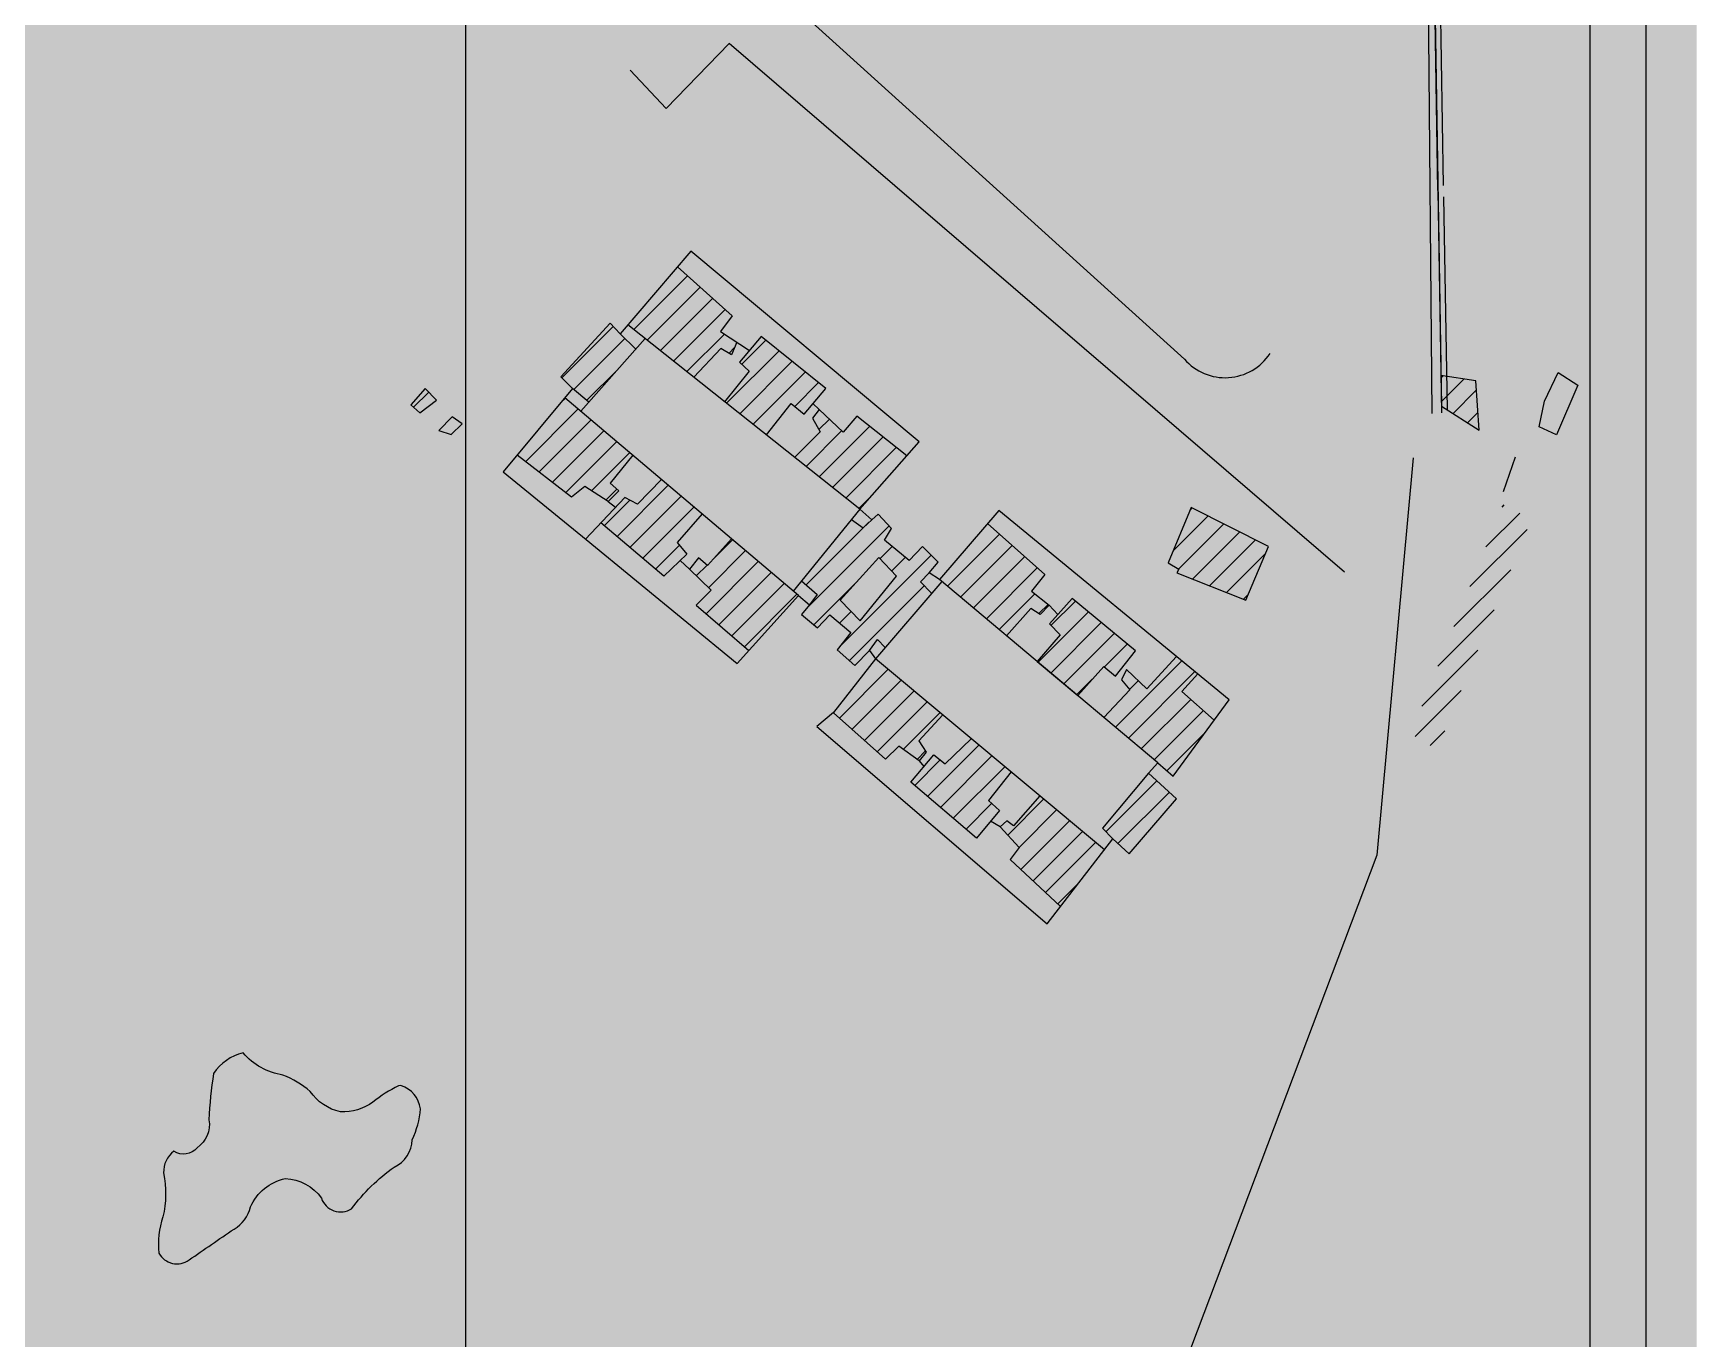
# Model space of a CAD drawing. Header units: millimetres. Extents: x 709 to 3952, y 378 to 2394.
# Drawn here: x 2922.5 to 3218.5, y 1077.9 to 1310.1 of the extents above; entities that cross this region are included whole.
import ezdxf

# ---------------------------------------------------------------- set-up
doc = ezdxf.new("R2010")
doc.units = ezdxf.units.MM
doc.layers.add('BAS', color=252, linetype='Continuous')

# ---------------------------------------------------------------- blocks, each defined once
blk = doc.blocks.new('*X182')
at = {"color": 0}
for p, q in [((613.98, 172.75), (614.18, 172.95)), ((614.02, 170.66), (616.02, 172.66)), ((615.06, 169.58), (617.14, 171.66)), ((616.35, 168.76), (617.28, 169.68))]:
    blk.add_line(p, q, dxfattribs=at)
blk = doc.blocks.new('*X181')
at = {"color": 0}
for p, q in [((618, 157.68), (621.03, 160.7)), ((619.44, 161.23), (619.64, 161.44)), ((616.57, 154.13), (621.68, 159.23)), ((615.14, 150.57), (620.21, 155.64)), ((613.71, 147.02), (618.74, 152.05)), ((612.28, 143.47), (617.27, 148.45)), ((611.67, 140.74), (615.79, 144.86)), ((613.01, 139.95), (614.32, 141.27))]:
    blk.add_line(p, q, dxfattribs=at)
blk = doc.blocks.new('*X180')
at = {"color": 0}
for p, q in [((590.08, 157.33), (593.2, 160.45)), ((591.59, 160.96), (591.78, 161.16)), ((590.56, 155.69), (594.61, 159.74)), ((591.8, 154.81), (596.02, 159.03)), ((593.32, 154.21), (597.43, 158.32)), ((594.84, 153.6), (598.34, 157.11)), ((596.36, 153), (596.79, 153.43))]:
    blk.add_line(p, q, dxfattribs=at)
blk = doc.blocks.new('*X179')
at = {"color": 0}
for p, q in [((584.94, 141.58), (590.86, 147.51)), ((586.09, 140.61), (592.03, 146.55)), ((586.18, 144.94), (586.97, 145.73)), ((587.24, 139.65), (591.65, 144.05)), ((588.4, 138.68), (592.78, 143.06)), ((589.53, 137.69), (592.91, 141.07))]:
    blk.add_line(p, q, dxfattribs=at)
blk = doc.blocks.new('*X178')
at = {"color": 0}
for p, q in [((578.02, 147.39), (582.51, 151.88)), ((579.17, 150.67), (581.35, 152.84)), ((579.17, 146.42), (583.66, 150.92)), ((580.32, 145.45), (584.82, 149.95)), ((583.95, 146.96), (585.98, 148.99)), ((581.48, 144.49), (582.85, 145.86))]:
    blk.add_line(p, q, dxfattribs=at)
blk = doc.blocks.new('*X177')
at = {"color": 0}
for p, q in [((569.95, 154.17), (574.58, 158.8)), ((571.1, 153.2), (575.7, 157.8)), ((572.25, 152.23), (576.82, 156.8)), ((573.41, 151.26), (577.94, 155.8)), ((574.56, 150.29), (577.74, 153.48)), ((578.1, 151.72), (578.94, 152.55))]:
    blk.add_line(p, q, dxfattribs=at)
blk = doc.blocks.new('*X176')
at = {"color": 0}
for p, q in [((541.94, 177.08), (546.74, 181.88)), ((543.12, 176.14), (547.86, 180.87)), ((544.31, 175.2), (548.98, 179.87)), ((545.49, 174.26), (550.1, 178.86)), ((546.67, 173.32), (550.02, 176.67)), ((550.42, 174.95), (550.94, 175.46))]:
    blk.add_line(p, q, dxfattribs=at)
blk = doc.blocks.new('*X175')
at = {"color": 0}
for p, q in [((551.57, 173.98), (553.73, 176.13)), ((550.21, 170.5), (554.9, 175.18)), ((551.4, 169.56), (556.07, 174.24)), ((552.58, 168.62), (557.25, 173.29)), ((556.31, 170.22), (558.42, 172.34)), ((553.76, 167.68), (553.83, 167.75))]:
    blk.add_line(p, q, dxfattribs=at)
blk = doc.blocks.new('*X174')
at = {"color": 0}
for p, q in [((557.31, 164.86), (560.5, 168.06)), ((558.46, 168.14), (559.4, 169.07)), ((558.49, 163.92), (563, 168.44)), ((559.67, 162.98), (564.19, 167.5)), ((560.85, 162.04), (565.37, 166.56)), ((562.03, 161.1), (563.21, 162.28))]:
    blk.add_line(p, q, dxfattribs=at)
blk = doc.blocks.new('*X173')
at = {"color": 0}
for p, q in [((557.29, 152.12), (564.73, 159.56)), ((557.33, 154.28), (562.92, 159.87)), ((563.91, 156.62), (565.01, 157.71)), ((560.29, 148.75), (568.48, 156.94)), ((564.94, 155.52), (566.18, 156.76)), ((558.01, 150.72), (561.68, 154.39)), ((561.19, 147.53), (567.87, 154.21)), ((560.3, 150.88), (561.33, 151.91))]:
    blk.add_line(p, q, dxfattribs=at)
blk = doc.blocks.new('*X172')
at = {"color": 0}
for p, q in [((549.04, 156.6), (550.76, 158.31)), ((547.52, 155.08), (548.49, 156.05)), ((548.39, 151.71), (553.05, 156.37)), ((548.6, 154.03), (551.91, 157.34)), ((549.53, 150.73), (554.2, 155.4)), ((550.68, 149.75), (555.35, 154.42)), ((551.82, 148.77), (556.5, 153.45))]:
    blk.add_line(p, q, dxfattribs=at)
blk = doc.blocks.new('*X171')
at = {"color": 0}
for p, q in [((539.29, 159.57), (541.58, 161.86)), ((540.44, 158.6), (545.01, 163.18)), ((541.59, 157.63), (546.16, 162.2)), ((542.74, 156.66), (547.31, 161.23)), ((543.89, 155.69), (546.02, 157.82))]:
    blk.add_line(p, q, dxfattribs=at)
blk = doc.blocks.new('*X170')
at = {"color": 0}
for p, q in [((535.41, 170.54), (535.83, 170.96)), ((532.27, 165.28), (536.97, 169.99)), ((533.46, 164.35), (538.12, 169.01)), ((534.66, 163.43), (539.27, 168.04)), ((535.85, 162.5), (540.42, 167.07)), ((538.16, 162.69), (541.57, 166.1)), ((539.45, 161.85), (540.43, 162.84))]:
    blk.add_line(p, q, dxfattribs=at)
blk = doc.blocks.new('*X169')
at = {"color": 0}
blk.add_line((522.28, 170.14), (523.63, 171.49), dxfattribs=at)
blk = doc.blocks.new('*X168')
at = {"color": 0}
for p, q in [((535.51, 172.77), (540.09, 177.35)), ((536.58, 171.72), (541.14, 176.27)), ((537.73, 170.74), (540.53, 173.55))]:
    blk.add_line(p, q, dxfattribs=at)
blk = doc.blocks.new('*X167')
at = {"color": 0}
for p, q in [((584.1, 132.26), (588.63, 136.79)), ((585.18, 131.22), (589.74, 135.78))]:
    blk.add_line(p, q, dxfattribs=at)
blk = doc.blocks.new('*X166')
at = {"color": 0}
for p, q in [((575.32, 131.96), (578.52, 135.16)), ((576.34, 130.86), (579.67, 134.2)), ((576.49, 128.89), (580.83, 133.23)), ((577.58, 127.86), (581.99, 132.27)), ((578.68, 126.84), (583.14, 131.3)), ((579.78, 125.81), (581.72, 127.76))]:
    blk.add_line(p, q, dxfattribs=at)
blk = doc.blocks.new('*X165')
at = {"color": 0}
for p, q in [((560.29, 142.39), (564.65, 146.75)), ((561.41, 141.39), (565.8, 145.78)), ((562.53, 140.39), (566.96, 144.82)), ((563.65, 139.39), (568.12, 143.85)), ((565.98, 139.6), (569.27, 142.89)), ((567.22, 138.71), (567.97, 139.46))]:
    blk.add_line(p, q, dxfattribs=at)
blk = doc.blocks.new('*X164')
at = {"color": 0}
for p, q in [((568.16, 135.41), (572.74, 139.99)), ((567.01, 136.38), (569.29, 138.67)), ((569.3, 134.43), (573.89, 139.02)), ((570.45, 133.46), (575.05, 138.06)), ((571.6, 132.48), (573.88, 134.77))]:
    blk.add_line(p, q, dxfattribs=at)

msp = doc.modelspace()

# ---------------------------------------------------------------- hatches: boundary and pattern name
at = {"layer": 'BAS', "true_color": 0xc7c8ca, "transparency": 33554513}
h = msp.add_hatch(color=9, dxfattribs=at)
h.dxf.hatch_style = 1
h.paths.add_polyline_path([(735.07, 2394.13), (735.07, 400.97), (3218.5, 400.97), (3218.5, 2394.13)])
h.paths.add_polyline_path([(1826.32, 1353.24), (2408.56, 1353.24), (2408.56, 918.34), (1826.32, 918.34)], flags=16)

# ---------------------------------------------------------------- linework, layer by layer
at = {"layer": 'BAS'}
for p, q in [((3169.63, 1434.37), (3171.39, 1242.46)), ((3169.98, 1432.7), (3173.08, 1243.75)), ((3172.45, 1282.13), (3171.76, 1324.2)), ((3173.43, 1283.04), (3172.78, 1323.07)), ((3172.45, 1282.13), (3173.1, 1242.56)), ((3173.47, 1281.03), (3174.09, 1243.11))]:
    msp.add_line(p, q, dxfattribs=at)
msp.add_lwpolyline([(726.02, 2394.13), (3209.45, 2394.13), (3209.45, 400.97), (726.02, 400.97)], close=True, dxfattribs=at)
at = {"layer": 'BAS', "flags": 128}
for points in [[(2999.51, 952.38), (2999.51, 2152.38)], [(3199.51, 952.38), (3199.51, 2152.38)], [(3155.83, 1214.24), (3046.34, 1308.28), (3035.12, 1296.73), (3028.76, 1303.55)], [(3037.17, 1268.57), (3046.88, 1259.86), (3044.84, 1257.03), (3049.96, 1253.69)], [(3069.61, 1225.43), (3028.33, 1258.24)], [(3031.41, 1255.8), (3019.97, 1242.87)], [(3029.74, 1253.92), (3026.94, 1256.61)], [(3047.74, 1255.13), (3046.76, 1252.89), (3044.9, 1254), (3040.05, 1248.93)], [(3052.97, 1238.65), (3057.41, 1244.26), (3059.68, 1242.37), (3063.55, 1246.91), (3052.07, 1256.17), (3048.18, 1251.6), (3049.92, 1250.01), (3045.55, 1244.56)], [(3021.38, 1244.47), (3018.49, 1246.91)], [(3058.68, 1210.08), (3017.13, 1245.28)], [(3077.99, 1234.95), (3069.09, 1242), (3066.66, 1239.17), (3062.36, 1243.15), (3061.19, 1241.61), (3062.53, 1239.2), (3058, 1234.66)], [(3062.36, 1243.15), (3061.27, 1244.24)], [(3029.2, 1235.05), (3025.21, 1230.09), (3026.74, 1228.71), (3024.83, 1226.8), (3020.67, 1229.5), (3018.28, 1227.56), (3008.62, 1235.06)], [(3168.04, 1234.6), (3161.57, 1163.91), (3081.61, 951.97)], [(3186.18, 1234.71), (3184.09, 1228.5)], [(3034.32, 1230.71), (3030.05, 1226.31), (3027.8, 1227.54), (3020.77, 1220.13)], [(3024.83, 1226.8), (3026.16, 1225.81)], [(3069.61, 1225.43), (3057.74, 1210.88)], [(3041.55, 1224.59), (3037.09, 1219.54), (3038.82, 1217.42), (3034.73, 1213.54), (3023.51, 1223.01)], [(3068.12, 1223.61), (3070.17, 1222.15)], [(3070.17, 1222.15), (3071.73, 1223.57)], [(3092.31, 1222.88), (3102.49, 1213.8), (3100.12, 1210.85), (3103.31, 1208.39), (3101.69, 1206.71), (3100.01, 1207.76), (3095.71, 1202.93)], [(3046.78, 1220.16), (3042.52, 1215.43), (3040.9, 1216.81), (3039.28, 1214.78), (3043.14, 1211.01), (3040.47, 1208.36), (3049.87, 1200.31)], [(3039.28, 1214.78), (3037.64, 1216.3)], [(3081.93, 1214.11), (3080.4, 1212.52), (3082.38, 1210.5)], [(3059.23, 1212.7), (3062.04, 1210.28), (3060.63, 1208.43)], [(3084.19, 1212.6), (3072.39, 1198.84)], [(3122.62, 1180.34), (3083.79, 1212.94)], [(3103.31, 1208.39), (3104.83, 1206.72)], [(3071.34, 1200.31), (3072.72, 1202.25), (3074.09, 1200.82)], [(3113.12, 1164.81), (3072.39, 1198.84)], [(3125.93, 1199.26), (3120.64, 1193.47), (3117.05, 1196.94), (3116.15, 1195.08), (3117.62, 1193.29), (3113.04, 1188.38)], [(3129.76, 1196.12), (3126.87, 1192.98), (3132.66, 1187.9)], [(3084.37, 1188.84), (3080.08, 1184.24), (3081.4, 1182.24), (3080.15, 1180.67), (3076.54, 1183.26), (3074.15, 1180.96), (3064.9, 1189.23)], [(3096.5, 1178.71), (3092.47, 1173.6), (3094.47, 1171.83), (3090.37, 1166.94), (3078.66, 1176.89), (3082.77, 1181.75), (3084.77, 1180.16), (3089.44, 1184.61)], [(3080.15, 1180.67), (3080.99, 1179.65)], [(3120.97, 1178.48), (3112.76, 1168.72), (3114.64, 1166.78)], [(3101.62, 1174.43), (3096.97, 1169.08), (3095.76, 1170.01), (3094.6, 1168.92), (3097.98, 1165.25), (3096.36, 1163.12), (3105.31, 1154.75)], [(3094.6, 1168.92), (3092.87, 1169.93)]]:
    msp.add_lwpolyline(points, dxfattribs=at)
msp.add_lwpolyline([(3135.84, 1495.84), (3164.66, 1469.17), (3109.42, 1405.97), (3072.89, 1362), (3050.89, 1335.25), (3061.5, 1325.37), (3054.23, 1318.34), (3127.34, 1252.13, 0.496208), (3142.58, 1253.14, -1.466152)], format="xyb", dxfattribs=at)
for points in [[(3135.32, 1191.54), (3094.33, 1225.23), (3083.79, 1212.94), (3081.93, 1214.11), (3083.54, 1216), (3080.75, 1218.81), (3078.41, 1216.34), (3074.02, 1219.9), (3075.25, 1222.03), (3072.84, 1224.54), (3071.73, 1223.57), (3069.61, 1225.43), (3080.15, 1237.4), (3039.55, 1271.35), (3026.94, 1256.61), (3025.17, 1258.52), (3016.4, 1249), (3018.49, 1246.91), (3006.14, 1232.08), (3020.89, 1220.03), (3047.78, 1198), (3058.68, 1210.08), (3060.63, 1208.43), (3059.25, 1206.69), (3062.05, 1204.36), (3064.29, 1206.62), (3067.98, 1203.51), (3065.55, 1200.41), (3068.73, 1197.65), (3071.34, 1200.31), (3072.39, 1198.84), (3064.93, 1189.26), (3061.97, 1186.79), (3102.95, 1151.7), (3114.64, 1166.78), (3117.53, 1164.11), (3125.92, 1173.93), (3120.97, 1178.48), (3122.62, 1180.34), (3125.36, 1177.94)], [(3179.79, 1239.5), (3179.17, 1248.27), (3172.99, 1249.23), (3173.08, 1243.75)], [(3193.84, 1249.73), (3197.33, 1247.48), (3193.55, 1238.66), (3190.47, 1240.08), (3191.43, 1244.65)], [(2992.25, 1246.91), (2989.73, 1243.99), (2991.32, 1242.56), (2994.31, 1244.85)], [(2997.08, 1241.86), (2994.68, 1239.44), (2996.9, 1238.74), (2998.88, 1240.6)], [(3142.34, 1218.83), (3128.56, 1225.76), (3124.44, 1215.88), (3126.33, 1214.77), (3126, 1214.12), (3138.28, 1209.24)], [(3076.1, 1213.51), (3072.98, 1216.85), (3066.1, 1209.25), (3069.66, 1205.57)], [(3108.38, 1192.29), (3112.99, 1197.48), (3115.08, 1195.74), (3118.62, 1200.23), (3107.36, 1209.58), (3103.34, 1205.04), (3105.23, 1203.06), (3101.14, 1198.37)]]:
    msp.add_lwpolyline(points, close=True, dxfattribs=at)
msp.add_lwpolyline([(2987.55, 1122.84, 0.059876), (2982.99, 1119.97, -0.170993), (2977.22, 1118.24, -0.19973), (2971.82, 1121.87, 0.08571), (2966.97, 1124.76, -0.174926), (2959.88, 1128.7, 0.192325), (2954.63, 1125.06, 0.027505), (2953.8, 1116.82, -0.297718), (2951.68, 1111.85, -0.387041), (2947.58, 1111.23, 0.245082), (2945.74, 1107.36, -0.107781), (2945.62, 1099.53, 0.113153), (2944.91, 1093.09, 0.45537), (2950.27, 1091.89, -0.00077), (2958.27, 1097.38, 0.205228), (2961.18, 1101.3, -0.238139), (2967.39, 1106.36, -0.237135), (2973.8, 1102.86, 0.480643), (2979.19, 1100.98, -0.079447), (2986.78, 1108.4, 0.287696), (2989.97, 1113.27, 0.092719), (2991.43, 1118.75, 0.294521), (2987.97, 1122.9)], format="xyb", close=True, dxfattribs=at)

# ---------------------------------------------------------------- block references
at = {"layer": 'BAS', "xscale": 1.993215441703796, "yscale": 1.993215441703796, "zscale": 1.993215442474826}
for name in ['*X176', '*X168', '*X175', '*X182', '*X169', '*X170', '*X174', '*X171', '*X180', '*X181', '*X173', '*X172', '*X177', '*X178', '*X165', '*X179', '*X164', '*X167', '*X166']:
    msp.add_blockref(name, (1949.19, 904.45), dxfattribs=at)

doc.saveas('drawing.dxf')
